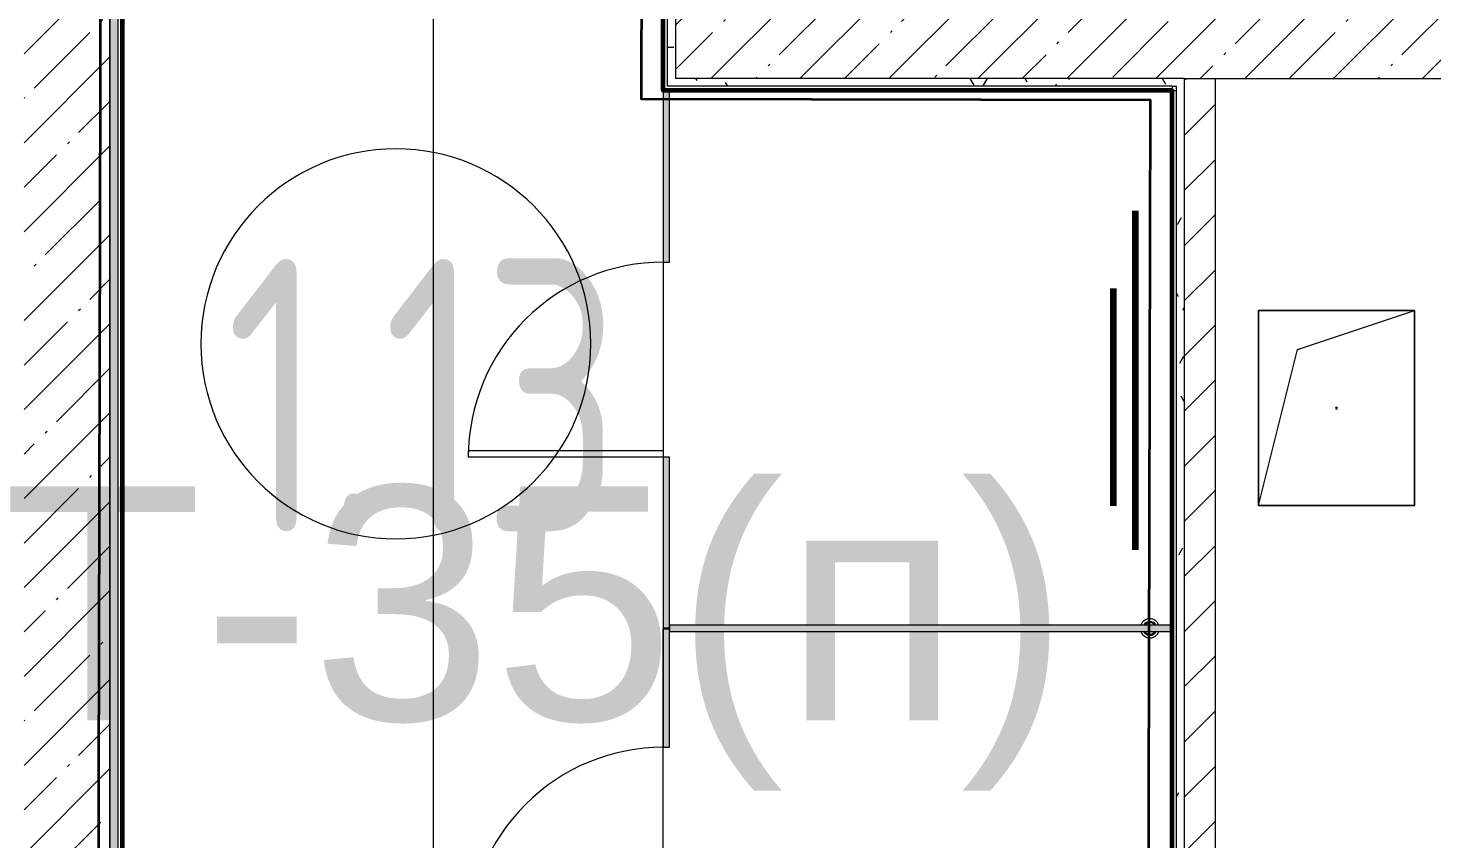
# Model space of a CAD drawing. Header units: millimetres. Extents: x -249154 to 415037, y -45458 to 354837.
# Drawn here: x 65485 to 69085, y 1674 to 3753 of the extents above; entities that cross this region are included whole.
import ezdxf

# ---------------------------------------------------------------- set-up
doc = ezdxf.new("R2010")
doc.units = ezdxf.units.MM
for name, color, linetype, lineweight in [('1) FK12', 5, 'Continuous', 50), ('3)1 шпаклевка', 4, 'Continuous', 35), ('3.3) Шпаклевка баз. фин. WD5-13', 160, 'Continuous', 140), ('545 штукатурка цементом', 6, 'Continuous', 60), ('923 Люки', 170, 'Continuous', 120), ('A-AREA-IDEN', 7, 'Continuous', 9), ('A-FLOR', 7, 'Continuous', 9), ('A-GENM', 7, 'Continuous', 9), ('A-GENM-1', 7, 'Continuous', 20), ('A-WALL', 7, 'Continuous', 5), ('I-WALL', 7, 'Continuous', 5), ('Оси', 7, 'Continuous', 9)]:
    doc.layers.add(name, color=color, linetype=linetype, lineweight=lineweight)
for name, color, linetype, lineweight, true_color in [('A-DOOR-1', 7, 'Continuous', 5, 0xc0c0c0), ('A-WALL-1', 9, 'Continuous', 5, 0x808080), ('A-WALL-FNSH-1', 9, 'Continuous', 5, 0x808080)]:
    doc.layers.add(name, color=color, linetype=linetype, lineweight=lineweight, true_color=true_color)
doc.styles.get("Standard").update_dxf_attribs({"font": 'arial.ttf'})
doc.styles.add('СПДС', font='ГОСТ тип А.ttf', dxfattribs={"width": 0.9})
pattern_1 = [(45, (64.7, -136.06), (-114.04925, 114.04925), []), (45, (178.75, -136.06), (-114.04925, 114.04925), [201.612, -40.322, 6.706, -33.617])]
pattern_2 = [(0, (64.7, -136.06), (243.84, 60.96), [20.117, -162.763, 20.117, -162.763, -975.36]), (0, (64.7, -136.06), (243.84, 60.96), [-365.76, 20.117, -345.643, 20.117, -162.763, -426.72]), (0, (64.7, -136.06), (243.84, 60.96), [-914.4, 20.117, -101.803, 20.117, -284.683]), (120, (156.14, -105.58), (-174.71291, 180.691634), [20.117, -162.763, 20.117, -162.763, -975.36]), (120, (156.14, -105.58), (-174.71291, 180.691634), [-365.76, 20.117, -345.643, 20.117, -162.763, -426.72]), (120, (156.14, -105.58), (-174.71291, 180.691634), [-914.4, 20.117, -101.803, 20.117, -284.683]), (240, (186.62, 16.34), (-69.12709, -241.651634), [20.117, -162.763, 20.117, -162.763, -975.36]), (240, (186.62, 16.34), (-69.12709, -241.651634), [-365.76, 20.117, -345.643, 20.117, -162.763, -426.72]), (240, (186.62, 16.34), (-69.12709, -241.651634), [-914.4, 20.117, -101.803, 20.117, -284.683])]

# ---------------------------------------------------------------- blocks, each defined once
blk = doc.blocks.new('131_Сантехническая перегородка_Дверь_ поз_4 - СД-1-30830986-Объем проектирования 1 этажа')
at = {"layer": 'A-GENM'}
for points in [[(-190, -8), (250, -8), (250, 8), (-190, 8)], [(750, 8), (750, -8), (1190, -8), (1190, 8), (1163.7, 8)]]:
    blk.add_hatch(color=256, dxfattribs=at).paths.add_polyline_path(points)
at = {"layer": 'A-DOOR-1'}
for p, q in [((266, 508), (250, 508)), ((250, 8), (250, 508)), ((266, 8), (266, 508)), ((266, 8), (250, 8))]:
    blk.add_line(p, q, dxfattribs=at)
blk.add_arc((250, 8), 500, 360, 90, dxfattribs=at)
at = {"layer": 'A-GENM-1'}
for p, q in [((250, 8), (-190, 8)), ((-190, 8), (-190, -8)), ((250, -8), (250, 8)), ((1190, 8), (750, 8)), ((750, 8), (750, -8)), ((1190, -8), (1190, 8)), ((-190, -8), (250, -8)), ((750, -8), (1190, -8))]:
    blk.add_line(p, q, dxfattribs=at)
blk = doc.blocks.new('131_Сантехническая перегородка_Дверь - СД-1-30819167-Объем проектирования 1 этажа')
at = {"layer": 'A-GENM'}
for points in [[(0, 8), (2, 7.5), (18, 7.5), (18, -8), (305.2, -8), (305.2, 8)], [(805.2, 8), (805.2, -8), (1109, -8), (1109, 8), (872.7, 8)]]:
    blk.add_hatch(color=256, dxfattribs=at).paths.add_polyline_path(points)
at = {"layer": 'A-DOOR-1'}
for p, q in [((321.2, 508), (305.2, 508)), ((305.2, 8), (305.2, 508)), ((321.2, 8), (321.2, 508)), ((321.2, 8), (305.2, 8))]:
    blk.add_line(p, q, dxfattribs=at)
blk.add_arc((305.2, 8), 500, 360, 90, dxfattribs=at)
at = {"layer": 'A-GENM-1'}
for p, q in [((305.2, 8), (0, 8)), ((0, 8), (0, -8)), ((305.2, -8), (305.2, 8)), ((1110.4, 8), (805.2, 8)), ((805.2, 8), (805.2, -8)), ((1110.4, -8), (1110.4, 8)), ((0, -8), (305.2, -8)), ((805.2, -8), (1110.4, -8))]:
    blk.add_line(p, q, dxfattribs=at)
blk = doc.blocks.new('131_Сантехническая перегородка - СП-4-30819166-Объем проектирования 1 этажа')
at = {"layer": 'A-GENM'}
blk.add_hatch(color=256, dxfattribs=at).paths.add_polyline_path([(637, 8), (41.3, 8), (41.3, -8), (1330, -8), (1330, 8)])
at = {"layer": 'A-GENM', "flags": 128}
for points in [[(111.4, 8), (111, 8.5), (110.7, 9), (110.3, 9.5), (109.9, 9.9), (109.5, 10.4), (109.1, 10.8), (108.6, 11.2), (108.2, 11.6), (107.7, 12), (107.2, 12.3), (106.7, 12.7), (106.2, 13), (105.7, 13.3), (105.2, 13.6), (104.6, 13.8), (104, 14), (103.5, 14.3), (102.9, 14.4), (102.3, 14.6), (101.7, 14.7), (101.1, 14.9), (100.6, 14.9), (100, 15), (99.4, 15.1), (98.7, 15.1), (98.1, 15.1), (97.5, 15), (96.9, 15), (96.3, 14.9), (95.8, 14.8), (95.2, 14.7), (94.6, 14.5), (94, 14.4), (93.4, 14.2), (92.9, 13.9), (92.3, 13.7), (91.8, 13.4), (91.2, 13.2), (90.7, 12.9), (90.2, 12.5), (89.7, 12.2), (89.2, 11.8), (88.8, 11.4), (88.3, 11), (87.9, 10.6), (87.5, 10.2), (87.1, 9.7), (86.7, 9.3), (86.3, 8.8), (86, 8.3), (85.8, 8)], [(85.8, -8), (86.1, -8.5), (86.5, -9), (86.9, -9.5), (87.2, -9.9), (87.6, -10.4), (88.1, -10.8), (88.5, -11.2), (89, -11.6), (89.4, -12), (89.9, -12.3), (90.4, -12.7), (90.9, -13), (91.5, -13.3), (92, -13.6), (92.6, -13.8), (93.1, -14), (93.7, -14.3), (94.3, -14.4), (94.8, -14.6), (95.4, -14.7), (96, -14.9), (96.6, -14.9), (97.2, -15), (97.8, -15.1), (98.4, -15.1), (99, -15.1), (99.6, -15), (100.2, -15), (100.8, -14.9), (101.4, -14.8), (102, -14.7), (102.6, -14.5), (103.2, -14.4), (103.7, -14.2), (104.3, -13.9), (104.8, -13.7), (105.4, -13.4), (105.9, -13.2), (106.4, -12.9), (106.9, -12.5), (107.4, -12.2), (107.9, -11.8), (108.4, -11.4), (108.8, -11), (109.3, -10.6), (109.7, -10.2), (110.1, -9.7), (110.5, -9.3), (110.8, -8.8), (111.2, -8.3), (111.4, -8)]]:
    blk.add_lwpolyline(points, dxfattribs=at)
at = {"layer": 'A-GENM'}
for radius, start, end in [(24.6, 19.9113, 160.0887), (17.6, 28.9731, 151.0269), (15.1, 33.7811, 146.2189), (24.6, 199.9113, 340.0887), (17.6, 208.9731, 331.0269), (15.1, 213.7811, 326.2189)]:
    blk.add_arc((98.6, 0), radius, start, end, dxfattribs=at)
at = {"layer": 'A-GENM-1'}
for p, q in [((1330, 8), (39.9, 8)), ((39.9, 8), (39.9, -8)), ((1330, -8), (1330, 8)), ((39.9, -8), (1330, -8))]:
    blk.add_line(p, q, dxfattribs=at)
blk = doc.blocks.new('GM_Отверстие прямоугольное _в плите_ - Отверстие-21609437-Объем проектирования 1 этажа')
at = {"layer": 'A-GENM'}
for p, q in [((-200, -250), (-200, 250)), ((-200, 250), (200, 250)), ((200, 250), (-200, 250)), ((-200, 250), (-200, -250)), ((-100, 150), (200, 250)), ((200, 250), (200, -250)), ((200, -250), (200, 250)), ((-200, -250), (-100, 150)), ((200, -250), (-200, -250)), ((-200, -250), (200, -250))]:
    blk.add_line(p, q, dxfattribs=at)
for start, end in [(360, 180), (180, 360)]:
    blk.add_arc((0, 0), 2.5, start, end, dxfattribs=at)
blk = doc.blocks.new('Марка_Помещения - Номер-25198446-Объем проектирования 1 этажа')
at = {"layer": 'A-AREA-IDEN'}
for start, end in [(360, 180), (180, 360)]:
    blk.add_arc((0, 0), 2.5, start, end, dxfattribs=at)

msp = doc.modelspace()

# ---------------------------------------------------------------- hatches: boundary and pattern name
at = {"layer": 'I-WALL'}
h = msp.add_hatch(dxfattribs=at)
h.set_pattern_fill('FP_191', color=256, style=0, pattern_type=2)
h.set_pattern_definition(pattern_2)
h.paths.add_polyline_path([(67144.7, 3623.9), (67144.7, 7543.9), (67124.7, 7543.9), (67124.7, 3623.9)])
h = msp.add_hatch(dxfattribs=at)
h.set_pattern_fill('FP_1', color=256, style=0, pattern_type=2)
h.set_pattern_definition(pattern_1)
h.paths.add_polyline_path([(65694.7, 263.9), (65694.7, 7263.9), (65474.7, 7263.9), (65474.7, 263.9)])
h = msp.add_hatch(dxfattribs=at)
h.set_pattern_fill('FP_191', color=256, style=0, pattern_type=2)
h.set_pattern_definition(pattern_2)
h.paths.add_polyline_path([(65694.7, 283.9), (65714.7, 285.8), (65714.7, 304.4), (65694.7, 304.4)])
h.paths.add_polyline_path([(65694.7, 379.4), (65714.7, 379.4), (65714.7, 7243.9), (65694.7, 7243.9), (65694.7, 386.7)])
h = msp.add_hatch(dxfattribs=at)
h.set_pattern_fill('FP_1', color=256, style=0, pattern_type=2)
h.set_pattern_definition(pattern_1)
h.paths.add_polyline_path([(67144.7, 3623.9), (70484.7, 3623.9), (70484.7, 3843.9), (67144.7, 3843.9), (67144.7, 3716.4)])
h = msp.add_hatch(dxfattribs=at)
h.set_pattern_fill('FP_191', color=256, style=0, pattern_type=2)
h.set_pattern_definition(pattern_2)
h.paths.add_polyline_path([(67144.7, 3603.9), (68429.7, 3603.9), (68429.5, 3623.9), (67124.7, 3623.9), (67124.7, 3603.9), (67135.6, 3603.9)])
h = msp.add_hatch(dxfattribs=at)
h.set_pattern_fill('FP_191', color=256, style=0, pattern_type=2)
h.set_pattern_definition(pattern_2)
h.paths.add_polyline_path([(68449.7, 3.9), (68449.7, 3623.9), (68429.7, 3623.9), (68429.7, 3.9)])
h = msp.add_hatch(dxfattribs=at)
h.set_pattern_fill('FP_22', color=256, style=0, pattern_type=2)
h.set_pattern_definition([(45, (64.7, -136.06), (-70.71068, 70.71068), [])])
h.paths.add_polyline_path([(68449.7, -16.1), (68529.7, -16.1), (68529.7, 3623.9), (68449.7, 3623.9), (68449.7, 77.7)])

# ---------------------------------------------------------------- linework, layer by layer
at = {"layer": '1) FK12'}
msp.add_lwpolyline([(66019.7, 7512.9), (66005.7, 7512.9), (66005.7, 7232.9), (65725.7, 7232.9), (65725.7, 391.4), (66235.7, 391.4), (66235.7, 14.9), (68418.7, 14.9), (68418.7, 3592.9), (67113.7, 3592.9), (67113.7, 4024.5), (67420.4, 4024.5), (67420.4, 4496.7), (67113.7, 4496.7), (67113.7, 7535.9)], dxfattribs=at)
at = {"layer": '3)1 шпаклевка', "flags": 128}
msp.add_lwpolyline([(67067, 7491.1), (65959, 7493.7), (65958.3, 7213.7), (65678.3, 7214.3), (65662.3, 371.8), (66172.3, 370.6), (66171.4, -4.9), (68354.4, -10), (68362.8, 3568), (67057.8, 3571.1)], close=True, dxfattribs=at)
at = {"layer": '3.3) Шпаклевка баз. фин. WD5-13', "ltscale": 0.5}
msp.add_lwpolyline([(68268.2, 2528.1), (68268.2, 3085.7)], dxfattribs=at)
at = {"layer": '545 штукатурка цементом'}
msp.add_lwpolyline([(66019.7, 7512.9), (66005.7, 7512.9), (66005.7, 7232.9), (65725.7, 7232.9), (65725.7, 391.4), (66235.7, 391.4), (66235.7, 14.9), (68418.7, 14.9), (68418.7, 3592.9), (67113.7, 3592.9), (67113.7, 4024.5), (67420.4, 4024.5), (67420.4, 4496.7), (67113.7, 4496.7), (67113.7, 7535.9)], dxfattribs=at)
at = {"layer": '923 Люки', "ltscale": 0.5}
msp.add_lwpolyline([(68325, 2414.9), (68325, 3284.4)], dxfattribs=at)
at = {"layer": 'A-FLOR'}
for p, q in [((67113.7, 4128.9), (67113.7, 2214.3)), ((67113.7, 916.6), (67113.7, 2212.9))]:
    msp.add_line(p, q, dxfattribs=at)
at = {"layer": 'A-WALL'}
for p, q in [((65714.7, 7243.9), (65714.7, 416.5)), ((68418.7, 3603.9), (68429.7, 3603.9)), ((68429.7, 3.9), (68429.7, 3603.9))]:
    msp.add_line(p, q, dxfattribs=at)
at = {"layer": 'A-WALL-1'}
for p, q in [((67144.7, 7543.9), (67144.7, 3623.9)), ((65694.7, 263.9), (65694.7, 7263.9)), ((65694.7, 7263.9), (65694.7, 263.9)), ((68449.7, 3623.9), (67144.7, 3623.9)), ((68449.7, 3623.9), (70484.7, 3623.9)), ((68449.7, 3623.9), (68449.7, -16.1)), ((68529.7, -16.1), (68529.7, 3623.9))]:
    msp.add_line(p, q, dxfattribs=at)
at = {"layer": 'A-WALL-FNSH-1'}
for p, q in [((67124.7, 3603.9), (67124.7, 7512.9)), ((65725.7, 390.4), (65725.7, 7243.9)), ((68418.7, 3603.9), (67124.7, 3603.9)), ((68418.7, 3603.9), (68418.7, 3.9)), ((67113.7, 3592.9), (68429.7, 3592.9))]:
    msp.add_line(p, q, dxfattribs=at)
at = {"layer": 'Оси'}
for points in [[(65724.7, -2042.3), (65724.7, 2957.7), (65724.7, 22262), (65724.7, 27262)], [(66997.4, -2042.3), (66997.4, -1322.8), (66524.7, -759.5), (66524.7, 4240.5), (66524.7, 22262), (66524.7, 27262)]]:
    msp.add_lwpolyline(points, dxfattribs=at)

# ---------------------------------------------------------------- block references
at = {"layer": 'A-AREA-IDEN', "xscale": 199.9999999999999, "yscale": 199.9999999999999, "zscale": 199.9999999999999}
msp.add_blockref('Марка_Помещения - Номер-25198446-Объем проектирования 1 этажа', (66428.1, 2943.6), dxfattribs=at)
at = {"layer": 'A-GENM'}
for name, p, rotation in [('131_Сантехническая перегородка_Дверь_ поз_4 - СД-1-30830986-Объем проектирования 1 этажа', (67121.7, 2402.9), 89.99999999997657), ('131_Сантехническая перегородка - СП-4-30819166-Объем проектирования 1 этажа', (68460, 2213.9), 180), ('131_Сантехническая перегородка_Дверь - СД-1-30819167-Объем проектирования 1 этажа', (67121.7, 1103.9), 89.99999999997657)]:
    msp.add_blockref(name, p, dxfattribs=dict(at, rotation=rotation))
msp.add_blockref('GM_Отверстие прямоугольное _в плите_ - Отверстие-21609437-Объем проектирования 1 этажа', (68839.7, 2778.9), dxfattribs=at)

# ---------------------------------------------------------------- texts
at = {"layer": '923 Люки', "insert": (65420.2, 2578.4), "char_height": 600, "width": 3064.482, "attachment_point": 1}
msp.add_mtext('T-35(п)', dxfattribs=at)
at = {"layer": 'A-AREA-IDEN', "insert": (65992, 3160.8), "char_height": 700, "width": 1096.708, "attachment_point": 1, "style": 'СПДС'}
msp.add_mtext('1.13', dxfattribs=at)

doc.saveas('drawing.dxf')
